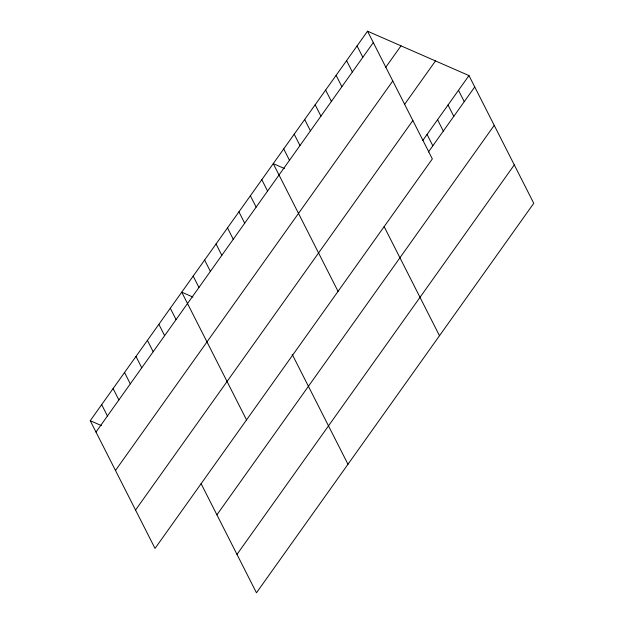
<?xml version="1.0" encoding="UTF-8"?>
<svg xmlns="http://www.w3.org/2000/svg" width="624" height="624" viewBox="0 0 624 624"><rect width="100%" height="100%" fill="white"/><g stroke="black" fill="none" stroke-linecap="round" stroke-linejoin="round"><path stroke-width="0.94" d="M367.536 31.2L432.338 158.925L155.025 548.426L90.23 420.701L367.536 31.2L468.975 75.574L533.77 203.299L256.464 592.8L201.084 483.639M95.995 432.065L373.3 42.565M385.57 67.525L401.006 45.841M115.471 470.465L392.785 80.964M404.625 104.302L435.497 60.926M135.548 510.026L412.854 120.526M422.659 140.626L468.975 75.574M428.423 151.991L474.739 86.939M216.91 514.839L494.224 125.338M236.987 554.401L514.293 164.9M284.411 168.511L273.25 163.628L338.052 291.361M192.894 297.047L181.74 292.165L246.535 419.89M90.23 420.701L101.384 425.584M458.5 90.285L464.264 101.65M448.024 105.004L453.788 116.368M437.549 119.714L443.313 131.079M427.066 134.433L432.838 145.798M357.061 45.911L362.825 57.283M346.585 60.629L352.349 71.994M336.11 75.34L341.874 86.713M325.634 90.059L331.399 101.423M384.111 226.567L439.491 335.728M315.151 104.77L320.923 116.142M304.676 119.488L310.448 130.853M294.2 134.199L299.972 145.571M283.725 148.918L289.489 160.282M261.815 179.696L267.579 191.061M250.372 195.764L256.136 207.129M238.93 211.832L244.702 223.197M292.188 354.307L347.974 464.264M227.495 227.9L233.259 239.265M216.052 243.968L221.824 255.333M204.617 260.029L210.382 271.401M193.175 276.097L198.947 287.469M170.297 308.233L176.069 319.597M158.863 324.301L164.627 335.665M147.42 340.369L153.184 351.733M135.985 356.437L141.749 367.801M124.543 372.497L130.307 383.869M113.108 388.565L118.872 399.937M101.665 404.633L107.429 415.997"/></g></svg>
